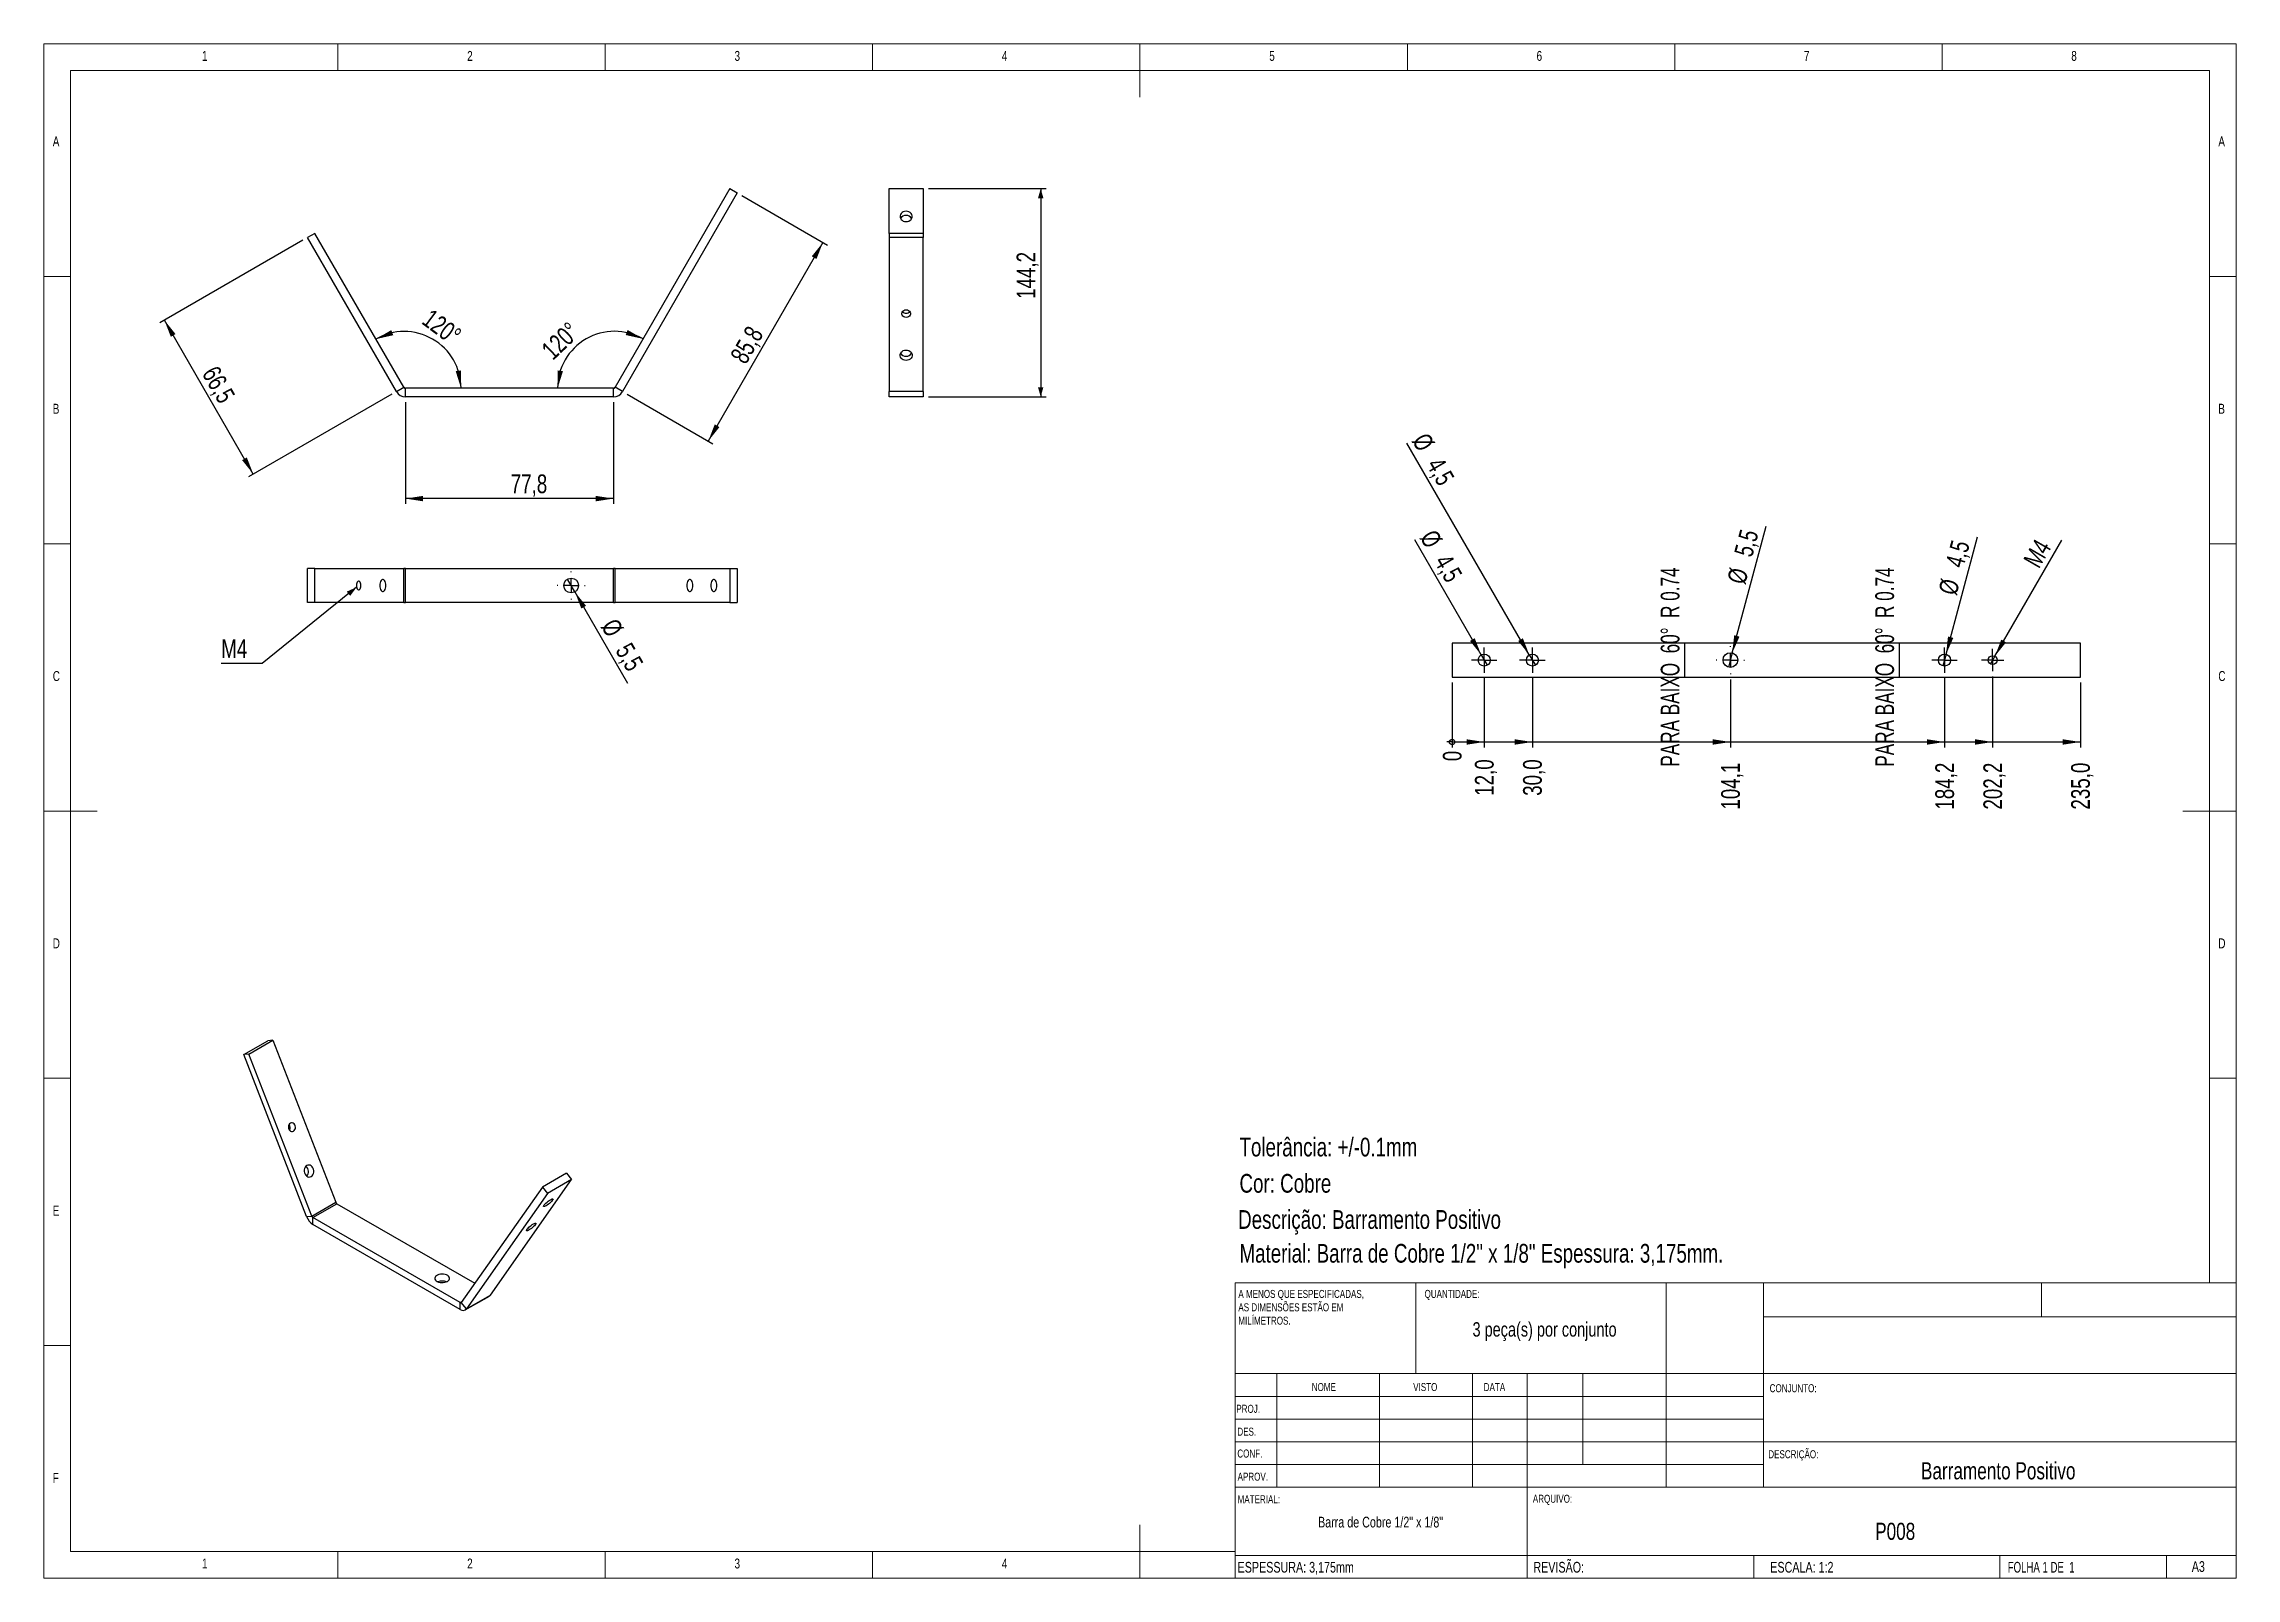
# Model space of a CAD drawing. Header units: millimetres. Extents: x 5 to 415, y 5 to 292.
import ezdxf

# ---------------------------------------------------------------- set-up
doc = ezdxf.new("R2010")
doc.units = ezdxf.units.MM
doc.linetypes.add('CENTERX2', pattern=[20.32, 12.7, -2.54, 2.54, -2.54])
doc.layers.add('CAMADA_1', color=179, linetype='Continuous')
doc.layers.add('FORMAT', color=7, linetype='Continuous')
doc.styles.add('SLDTEXTSTYLE0', font='TXT', dxfattribs={"width": 0.75})
doc.styles.add('SLDTEXTSTYLE1', font='TXT', dxfattribs={"width": 0.673077})
doc.styles.add('SLDTEXTSTYLE2', font='TXT', dxfattribs={"width": 0.684783})
doc.dimstyles.new('SLDDIMSTYLE0', dxfattribs={"dimtxt": 3.5, "dimasz": 3.302, "dimexe": 0, "dimexo": 0.0625, "dimgap": 0.875, "dimtad": 1, "dimdec": 4, "dimlfac": 2, "dimzin": 12, "dimdsep": 46, "dimtxsty": 'SLDTEXTSTYLE0', "dimsah": 1, "dimcen": 0.09, "dimazin": 3, "dimtfac": 1, "dimtofl": 0, "dimtmove": 0, "dimatfit": 3, "dimfxl": 0, "dimfrac": 2, "dimtolj": 1, "dimtzin": 12, "dimarcsym": 0})
doc.dimstyles.new('SLDDIMSTYLE1', dxfattribs={"dimtxt": 3.5, "dimasz": 3.302, "dimexe": 0, "dimexo": 0.0625, "dimgap": 0.875, "dimtad": 1, "dimdec": 1, "dimlfac": 2, "dimrnd": 1e-09, "dimzin": 12, "dimdsep": 46, "dimtxsty": 'SLDTEXTSTYLE0', "dimsah": 1, "dimcen": 0.09, "dimadec": 0, "dimazin": 3, "dimtfac": 1, "dimtdec": 1, "dimtofl": 0, "dimtmove": 0, "dimatfit": 3, "dimfxl": 0, "dimfrac": 2, "dimtolj": 1, "dimtzin": 12, "dimarcsym": 0})
doc.dimstyles.new('SLDDIMSTYLE2', dxfattribs={"dimtxt": 3.5, "dimasz": 3.302, "dimexe": 0, "dimexo": 0.0625, "dimgap": 0.875, "dimtad": 1, "dimdec": 1, "dimlfac": 2, "dimrnd": 1e-09, "dimzin": 12, "dimdsep": 46, "dimtxsty": 'SLDTEXTSTYLE0', "dimblk1": 'NONE', "dimsah": 1, "dimcen": 0, "dimadec": 0, "dimazin": 3, "dimtfac": 1, "dimtdec": 1, "dimtmove": 0, "dimatfit": 3, "dimldrblk": 'NONE', "dimfxl": 0, "dimfrac": 2, "dimtolj": 1, "dimtzin": 12, "dimarcsym": 0})
doc.dimstyles.new('SLDDIMSTYLE3', dxfattribs={"dimtxt": 3.5, "dimasz": 3.302, "dimexe": 0, "dimexo": 0.0625, "dimgap": 0.875, "dimtad": 0, "dimtih": 1, "dimtoh": 1, "dimdec": 1, "dimlfac": 2, "dimrnd": 1e-09, "dimzin": 12, "dimdsep": 46, "dimtxsty": 'SLDTEXTSTYLE0', "dimsah": 1, "dimcen": 0, "dimadec": 0, "dimazin": 3, "dimtfac": 1, "dimtdec": 1, "dimtofl": 0, "dimtmove": 0, "dimatfit": 3, "dimfxl": 0, "dimfrac": 2, "dimtolj": 1, "dimtzin": 12, "dimarcsym": 0})
doc.dimstyles.new('SLDDIMSTYLE4', dxfattribs={"dimtxt": 3.5, "dimasz": 0.338667, "dimexe": 0, "dimexo": 0.0625, "dimgap": 0.875, "dimtad": 0, "dimtih": 1, "dimtoh": 1, "dimdec": 0, "dimlfac": 2, "dimrnd": 1e-09, "dimdsep": 46, "dimtxsty": 'SLDTEXTSTYLE0', "dimblk1": 'ORIGIN', "dimblk2": 'ORIGIN', "dimsah": 1, "dimcen": 0.09, "dimadec": 0, "dimazin": 2, "dimtfac": 1, "dimtdec": 0, "dimtofl": 0, "dimtmove": 0, "dimatfit": 3, "dimldrblk": 'ORIGIN', "dimfxl": 0, "dimfrac": 2, "dimtolj": 1, "dimtzin": 12, "dimarcsym": 0})
doc.dimstyles.new('SLDDIMSTYLE5', dxfattribs={"dimtxt": 3.5, "dimasz": 3.302, "dimexe": 0, "dimexo": 0.0625, "dimgap": 0.875, "dimtad": 0, "dimtih": 1, "dimtoh": 1, "dimdec": 1, "dimlfac": 2, "dimrnd": 1e-09, "dimzin": 12, "dimdsep": 46, "dimtxsty": 'SLDTEXTSTYLE0', "dimsah": 1, "dimcen": 0.09, "dimadec": 0, "dimazin": 3, "dimtfac": 1, "dimtdec": 1, "dimtofl": 0, "dimtmove": 0, "dimatfit": 3, "dimfxl": 0, "dimfrac": 2, "dimtolj": 1, "dimtzin": 12, "dimarcsym": 0})
doc.dimstyles.new('SLDDIMSTYLE6', dxfattribs={"dimtxt": 3.5, "dimasz": 3.302, "dimexe": 0, "dimexo": 0.0625, "dimgap": 0.875, "dimtad": 1, "dimdec": 1, "dimlfac": 2, "dimrnd": 1e-09, "dimzin": 12, "dimdsep": 46, "dimtxsty": 'SLDTEXTSTYLE0', "dimblk1": 'NONE', "dimsah": 1, "dimcen": 0, "dimadec": 0, "dimazin": 3, "dimtfac": 1, "dimtdec": 1, "dimtmove": 0, "dimatfit": 3, "dimldrblk": 'NONE', "dimfxl": 0, "dimfrac": 2, "dimtolj": 1, "dimtzin": 12, "dimarcsym": 0})

# ---------------------------------------------------------------- blocks, each defined once
blk = doc.blocks.new('SW_NOTE_0')
at = {"color": 0, "linetype": 'Continuous', "lineweight": 0, "char_height": 1.5, "attachment_point": 1, "style": 'SLDTEXTSTYLE0'}
for s, insert in [('A MENOS QUE ESPECIFICADAS,', (0, 1.93)), ('AS DIMENSÕES ESTÃO EM', (0, -0.57)), ('MILÍMETROS.', (0, -3.07))]:
    blk.add_mtext(s, dxfattribs=dict(at, insert=insert))
blk = doc.blocks.new('_D')
at = {"layer": 'CAMADA_1'}
blk.add_arc((72.4, 227.57), 10.62, 0, 120, dxfattribs=at)
for points in [[(67.09, 236.77), (70.35, 237.5), (69.98, 238.45)], [(83.02, 227.57), (83.03, 230.91), (82.03, 230.76)]]:
    blk.add_solid(points, dxfattribs=at)
at = {"layer": 'CAMADA_1', "insert": (77.55, 242.6), "char_height": 3.5, "attachment_point": 1, "rotation": 323.4431, "style": 'SLDTEXTSTYLE0'}
blk.add_mtext('120°', dxfattribs=at)
blk = doc.blocks.new('_D_1')
at = {"layer": 'CAMADA_1'}
blk.add_arc((111.74, 227.57), 10.66, 60, 180, dxfattribs=at)
for points in [[(117.07, 236.81), (114.18, 238.48), (113.81, 237.54)], [(101.08, 227.57), (102.08, 230.76), (101.07, 230.91)]]:
    blk.add_solid(points, dxfattribs=at)
at = {"layer": 'CAMADA_1', "insert": (97.77, 235.2), "char_height": 3.5, "attachment_point": 1, "rotation": 43.7632, "style": 'SLDTEXTSTYLE0'}
blk.add_mtext('120°', dxfattribs=at)
blk = doc.blocks.new('_D_2')
at = {"layer": 'CAMADA_1'}
for p, q in [((53.43, 255.26), (26.68, 239.81)), ((44.17, 211.52), (27.54, 240.31)), ((70.06, 226.46), (43.3, 211.02))]:
    blk.add_line(p, q, dxfattribs=at)
for points in [[(27.54, 240.31), (28.75, 237.2), (29.63, 237.71)], [(44.17, 211.52), (42.96, 214.63), (42.08, 214.12)]]:
    blk.add_solid(points, dxfattribs=at)
at = {"layer": 'CAMADA_1', "insert": (37.5, 232.09), "char_height": 3.5, "attachment_point": 1, "rotation": 300, "style": 'SLDTEXTSTYLE0'}
blk.add_mtext('66,5', dxfattribs=at)
blk = doc.blocks.new('_D_3')
at = {"layer": 'CAMADA_1'}
for p, q in [((72.62, 224.99), (72.62, 205.94)), ((111.53, 224.99), (111.53, 205.94)), ((111.53, 206.94), (72.62, 206.94))]:
    blk.add_line(p, q, dxfattribs=at)
for points in [[(72.62, 206.94), (75.92, 206.43), (75.92, 207.44)], [(111.53, 206.94), (108.23, 207.44), (108.23, 206.43)]]:
    blk.add_solid(points, dxfattribs=at)
at = {"layer": 'CAMADA_1', "insert": (92.31, 211.45), "char_height": 3.5, "attachment_point": 1, "style": 'SLDTEXTSTYLE0'}
blk.add_mtext('77,8', dxfattribs=at)
blk = doc.blocks.new('_D_4')
at = {"layer": 'CAMADA_1'}
for p, q in [((135.54, 263.62), (151.58, 254.36)), ((150.71, 254.86), (129.26, 217.7)), ((114.09, 226.46), (130.13, 217.2))]:
    blk.add_line(p, q, dxfattribs=at)
for points in [[(150.71, 254.86), (148.62, 252.26), (149.5, 251.75)], [(129.26, 217.7), (131.35, 220.31), (130.47, 220.82)]]:
    blk.add_solid(points, dxfattribs=at)
at = {"layer": 'CAMADA_1', "insert": (133.23, 233.61), "char_height": 3.5, "attachment_point": 1, "rotation": 60, "style": 'SLDTEXTSTYLE0'}
blk.add_mtext('85,8', dxfattribs=at)
blk = doc.blocks.new('_D_5')
at = {"layer": 'CAMADA_1'}
for p, q in [((170.43, 264.92), (192.43, 264.92)), ((191.43, 264.92), (191.43, 225.99)), ((170.43, 225.99), (192.43, 225.99))]:
    blk.add_line(p, q, dxfattribs=at)
for points in [[(191.43, 264.92), (190.92, 263.13), (191.94, 263.13)], [(191.43, 225.99), (191.94, 227.77), (190.92, 227.77)]]:
    blk.add_solid(points, dxfattribs=at)
at = {"layer": 'CAMADA_1', "insert": (186.92, 244.29), "char_height": 3.5, "attachment_point": 1, "rotation": 90, "style": 'SLDTEXTSTYLE0'}
blk.add_mtext('144,2', dxfattribs=at)
blk = doc.blocks.new('_D_6')
at = {"layer": 'CAMADA_1'}
for q in [(102.93, 191.87), (114.15, 172.43)]:
    blk.add_line((104.31, 189.48), q, dxfattribs=at)
blk.add_solid([(104.31, 189.48), (105.52, 186.37), (106.4, 186.88)], dxfattribs=at)
at = {"layer": 'CAMADA_1', "char_height": 3.5, "attachment_point": 1, "rotation": 300, "style": 'SLDTEXTSTYLE0'}
for s, insert in [('%%c', (112.15, 184.83)), ('5,5', (114.83, 180.29))]:
    blk.add_mtext(s, dxfattribs=dict(at, insert=insert))
blk = doc.blocks.new('_NONE')
blk = doc.blocks.new('_D_7')
at = {"layer": 'CAMADA_1'}
for p, q in [((63.5, 190.37), (45.84, 176.12)), ((45.84, 176.12), (38.17, 176.12))]:
    blk.add_line(p, q, dxfattribs=at)
blk.add_solid([(63.5, 190.37), (61.65, 189.53), (62.29, 188.74)], dxfattribs=at)
at = {"layer": 'CAMADA_1', "insert": (38.17, 180.63), "char_height": 3.5, "attachment_point": 1, "style": 'SLDTEXTSTYLE0'}
blk.add_mtext('M4', dxfattribs=at)
blk = doc.blocks.new('SW_CENTERMARKSYMBOL_0')
at = {"layer": 'CAMADA_1', "color": 0}
for p, q in [((-2.5, 0), (-2.63, 0)), ((0, 0), (-1.25, 0)), ((0, 2.5), (0, 2.63)), ((0, 0), (0, 1.25)), ((0, 0), (0, -1.25)), ((0, 0), (1.25, 0)), ((2.5, 0), (2.63, 0)), ((0, -2.5), (0, -2.63))]:
    blk.add_line(p, q, dxfattribs=at)
blk = doc.blocks.new('_ORIGIN')
at = {"color": 0, "linetype": 'ByBlock', "lineweight": -2}
blk.add_line((0, 0), (-1, 0), dxfattribs=at)
blk.add_circle((0, 0), 0.5, dxfattribs=at)
blk = doc.blocks.new('_D_8')
at = {"layer": 'CAMADA_1'}
blk.add_line((268.38, 172.55), (268.38, 160.39), dxfattribs=at)
at = {"layer": 'CAMADA_1', "xscale": 1.016, "yscale": 1.016}
blk.add_blockref('_ORIGIN', (268.38, 161.41), dxfattribs=at)
at = {"layer": 'CAMADA_1', "insert": (266.64, 157.81), "char_height": 3.5, "attachment_point": 1, "rotation": 90, "style": 'SLDTEXTSTYLE0'}
blk.add_mtext('0', dxfattribs=at)
blk = doc.blocks.new('_D_9')
at = {"layer": 'CAMADA_1'}
for p, q in [((274.38, 173.35), (274.38, 160.39)), ((268.38, 161.41), (274.38, 161.41))]:
    blk.add_line(p, q, dxfattribs=at)
blk.add_solid([(274.38, 161.41), (271.07, 161.92), (271.07, 160.9)], dxfattribs=at)
at = {"layer": 'CAMADA_1', "insert": (272.64, 151.34), "char_height": 3.5, "attachment_point": 1, "rotation": 90, "style": 'SLDTEXTSTYLE0'}
blk.add_mtext('12,0', dxfattribs=at)
blk = doc.blocks.new('_D_10')
at = {"layer": 'CAMADA_1'}
for p, q in [((283.38, 173.35), (283.38, 160.39)), ((274.38, 161.41), (283.38, 161.41))]:
    blk.add_line(p, q, dxfattribs=at)
blk.add_solid([(283.38, 161.41), (280.07, 161.92), (280.07, 160.9)], dxfattribs=at)
at = {"layer": 'CAMADA_1', "insert": (281.64, 151.34), "char_height": 3.5, "attachment_point": 1, "rotation": 90, "style": 'SLDTEXTSTYLE0'}
blk.add_mtext('30,0', dxfattribs=at)
blk = doc.blocks.new('_D_11')
at = {"layer": 'CAMADA_1'}
for p, q in [((320.41, 173.1), (320.41, 160.39)), ((283.38, 161.41), (320.41, 161.41))]:
    blk.add_line(p, q, dxfattribs=at)
blk.add_solid([(320.41, 161.41), (317.11, 161.92), (317.11, 160.9)], dxfattribs=at)
at = {"layer": 'CAMADA_1', "insert": (318.68, 148.76), "char_height": 3.5, "attachment_point": 1, "rotation": 90, "style": 'SLDTEXTSTYLE0'}
blk.add_mtext('104,1', dxfattribs=at)
blk = doc.blocks.new('_D_12')
at = {"layer": 'CAMADA_1'}
for p, q in [((360.46, 173.35), (360.46, 160.39)), ((320.41, 161.41), (360.46, 161.41))]:
    blk.add_line(p, q, dxfattribs=at)
blk.add_solid([(360.46, 161.41), (357.16, 161.92), (357.16, 160.9)], dxfattribs=at)
at = {"layer": 'CAMADA_1', "insert": (358.73, 148.76), "char_height": 3.5, "attachment_point": 1, "rotation": 90, "style": 'SLDTEXTSTYLE0'}
blk.add_mtext('184,2', dxfattribs=at)
blk = doc.blocks.new('_D_13')
at = {"layer": 'CAMADA_1'}
for p, q in [((369.46, 173.65), (369.46, 160.39)), ((360.46, 161.41), (369.46, 161.41))]:
    blk.add_line(p, q, dxfattribs=at)
blk.add_solid([(369.46, 161.41), (366.16, 161.92), (366.16, 160.9)], dxfattribs=at)
at = {"layer": 'CAMADA_1', "insert": (367.73, 148.76), "char_height": 3.5, "attachment_point": 1, "rotation": 90, "style": 'SLDTEXTSTYLE0'}
blk.add_mtext('202,2', dxfattribs=at)
blk = doc.blocks.new('_D_14')
at = {"layer": 'CAMADA_1'}
for p, q in [((385.88, 172.55), (385.88, 160.39)), ((369.46, 161.41), (385.88, 161.41))]:
    blk.add_line(p, q, dxfattribs=at)
blk.add_solid([(385.88, 161.41), (382.57, 161.92), (382.57, 160.9)], dxfattribs=at)
at = {"layer": 'CAMADA_1', "insert": (384.14, 148.76), "char_height": 3.5, "attachment_point": 1, "rotation": 90, "style": 'SLDTEXTSTYLE0'}
blk.add_mtext('235,0', dxfattribs=at)
blk = doc.blocks.new('_D_15')
at = {"layer": 'CAMADA_1'}
for q in [(261.4, 199.21), (274.94, 175.75)]:
    blk.add_line((273.81, 177.7), q, dxfattribs=at)
blk.add_solid([(273.81, 177.7), (272.6, 180.82), (271.72, 180.31)], dxfattribs=at)
at = {"layer": 'CAMADA_1', "char_height": 3.5, "attachment_point": 1, "rotation": 300, "style": 'SLDTEXTSTYLE0'}
for s, insert in [('%%c', (265.28, 201.45)), ('4,5', (267.97, 196.91))]:
    blk.add_mtext(s, dxfattribs=dict(at, insert=insert))
blk = doc.blocks.new('_D_16')
at = {"layer": 'CAMADA_1'}
for q in [(259.92, 217.29), (283.94, 175.75)]:
    blk.add_line((282.81, 177.7), q, dxfattribs=at)
blk.add_solid([(282.81, 177.7), (281.6, 180.81), (280.72, 180.31)], dxfattribs=at)
at = {"layer": 'CAMADA_1', "char_height": 3.5, "attachment_point": 1, "rotation": 300.0393, "style": 'SLDTEXTSTYLE0'}
for s, insert in [('%%c', (263.82, 219.55)), ('4,5', (266.51, 215))]:
    blk.add_mtext(s, dxfattribs=dict(at, insert=insert))
blk = doc.blocks.new('_D_17')
at = {"layer": 'CAMADA_1'}
for q in [(327.13, 201.79), (320.05, 175.4)]:
    blk.add_line((320.76, 178.06), q, dxfattribs=at)
blk.add_solid([(320.76, 178.06), (322.11, 181.11), (321.13, 181.38)], dxfattribs=at)
at = {"layer": 'CAMADA_1', "char_height": 3.5, "attachment_point": 1, "rotation": 75, "style": 'SLDTEXTSTYLE0'}
for s, insert in [('5,5', (321.07, 196.72)), ('%%c', (319.75, 191.61))]:
    blk.add_mtext(s, dxfattribs=dict(at, insert=insert))
blk = doc.blocks.new('_D_18')
at = {"layer": 'CAMADA_1'}
for q in [(366.63, 199.76), (360.17, 175.64)]:
    blk.add_line((360.75, 177.81), q, dxfattribs=at)
blk.add_solid([(360.75, 177.81), (362.1, 180.87), (361.11, 181.14)], dxfattribs=at)
at = {"layer": 'CAMADA_1', "char_height": 3.5, "attachment_point": 1, "rotation": 75, "style": 'SLDTEXTSTYLE0'}
for s, insert in [('4,5', (360.58, 194.69)), ('%%c', (359.26, 189.57))]:
    blk.add_mtext(s, dxfattribs=dict(at, insert=insert))
blk = doc.blocks.new('_D_19')
at = {"layer": 'CAMADA_1'}
for q in [(382.4, 199.14), (369.05, 176.01)]:
    blk.add_line((369.87, 177.44), q, dxfattribs=at)
blk.add_solid([(369.87, 177.44), (371.96, 180.05), (371.08, 180.56)], dxfattribs=at)
at = {"layer": 'CAMADA_1', "insert": (375.07, 195.43), "char_height": 3.5, "attachment_point": 1, "rotation": 60, "style": 'SLDTEXTSTYLE0'}
blk.add_mtext('M4', dxfattribs=at)
blk = doc.blocks.new('SW_CENTERMARKSYMBOL_1')
at = {"layer": 'CAMADA_1', "color": 0}
for p, q in [((-2.5, 0), (-2.63, 0)), ((0, 0), (-1.25, 0)), ((0, 2.5), (0, 2.63)), ((0, 0), (0, 1.25)), ((0, 0), (0, -1.25)), ((0, 0), (1.25, 0)), ((2.5, 0), (2.63, 0)), ((0, -2.5), (0, -2.63))]:
    blk.add_line(p, q, dxfattribs=at)
blk = doc.blocks.new('SW_CENTERMARKSYMBOL_2')
at = {"layer": 'CAMADA_1', "color": 0}
for p, q in [((-1.25, 0), (-2.075, 0)), ((0, 0), (-1.25, 0)), ((0, 1.25), (0, 2.075)), ((0, 0), (0, 1.25)), ((0, 0), (0, -1.25)), ((0, 0), (1.25, 0)), ((1.25, 0), (2.075, 0)), ((0, -1.25), (0, -2.075))]:
    blk.add_line(p, q, dxfattribs=at)
blk = doc.blocks.new('SW_CENTERMARKSYMBOL_3')
at = {"layer": 'CAMADA_1', "color": 0}
for p, q in [((-1.25, 0), (-2.375, 0)), ((0, 0), (-1.25, 0)), ((0, 1.25), (0, 2.375)), ((0, 0), (0, 1.25)), ((0, 0), (0, -1.25)), ((0, 0), (1.25, 0)), ((1.25, 0), (2.375, 0)), ((0, -1.25), (0, -2.375))]:
    blk.add_line(p, q, dxfattribs=at)
blk = doc.blocks.new('SW_CENTERMARKSYMBOL_4')
at = {"layer": 'CAMADA_1', "color": 0}
for p, q in [((-1.25, 0), (-2.375, 0)), ((0, 0), (-1.25, 0)), ((0, 1.25), (0, 2.375)), ((0, 0), (0, 1.25)), ((0, 0), (0, -1.25)), ((0, 0), (1.25, 0)), ((1.25, 0), (2.375, 0)), ((0, -1.25), (0, -2.375))]:
    blk.add_line(p, q, dxfattribs=at)
blk = doc.blocks.new('SW_CENTERMARKSYMBOL_5')
at = {"layer": 'CAMADA_1', "color": 0}
for p, q in [((-1.25, 0), (-2.375, 0)), ((0, 0), (-1.25, 0)), ((0, 1.25), (0, 2.375)), ((0, 0), (0, 1.25)), ((0, 0), (0, -1.25)), ((0, 0), (1.25, 0)), ((1.25, 0), (2.375, 0)), ((0, -1.25), (0, -2.375))]:
    blk.add_line(p, q, dxfattribs=at)

msp = doc.modelspace()

# ---------------------------------------------------------------- linework, layer by layer
at = {"color": 7, "linetype": 'Continuous', "lineweight": 18}
for p, q in [((415, 292), (5, 292)), ((5, 292), (5, 5)), ((60, 287), (60, 292)), ((110, 292), (110, 287)), ((160, 287), (160, 292)), ((210, 292), (210, 282)), ((260, 287), (260, 292)), ((310, 292), (310, 287)), ((360, 287), (360, 292)), ((415, 5), (415, 292)), ((410, 287), (10, 287)), ((10, 287), (10, 10)), ((410, 287), (410, 60.25)), ((10, 248.5), (5, 248.5)), ((415, 248.5), (410, 248.5)), ((5, 198.5), (10, 198.5)), ((410, 198.5), (415, 198.5)), ((5, 148.5), (15, 148.5)), ((415, 148.5), (405, 148.5)), ((5, 98.5), (10, 98.5)), ((410, 98.5), (415, 98.5)), ((227.8, 60.25), (415, 60.25)), ((227.8, 60.25), (227.8, 5)), ((261.596668, 43.254233), (261.594003, 60.25)), ((308.4, 60.25), (308.4, 22)), ((326.6, 60.25), (326.6, 22.015495)), ((378.6, 53.875), (378.6, 60.25)), ((415, 53.875), (326.6, 53.875)), ((10, 48.5), (5, 48.5)), ((415, 43.254233), (227.8, 43.254233)), ((235.6, 43.251223), (235.6, 22.008563)), ((254.790953, 43.254233), (254.790953, 22.008563)), ((272.198927, 43.256963), (272.198927, 22.008563)), ((282.4, 5.004233), (282.4, 43.254233)), ((292.8, 26.25), (292.8, 43.25)), ((326.6, 39), (227.8, 39)), ((326.6, 34.75), (227.8, 34.75)), ((326.6, 30.5), (227.8, 30.5)), ((326.6, 30.5), (415, 30.5)), ((326.6, 26.25), (227.8, 26.25)), ((282.400001, 22.008563), (227.8, 22.008563)), ((282.400001, 22.008563), (414.999999, 22.029359)), ((210, 5), (210, 15)), ((10, 10), (227.8, 10)), ((60, 5), (60, 10)), ((110, 10), (110, 5)), ((160, 5), (160, 10)), ((227.8, 9.25), (415, 9.25)), ((324.776884, 9.25), (324.776884, 5)), ((370.8, 5), (370.8, 9.25)), ((402, 5), (402, 9.25)), ((5, 5), (415, 5))]:
    msp.add_line(p, q, dxfattribs=at)
at = {"color": 7, "linetype": 'Continuous', "lineweight": 25}
for p, q in [((133.299861, 264.915934), (111.846585, 227.75777)), ((134.674676, 264.122184), (113.2214, 226.96402)), ((133.299861, 264.915934), (134.674676, 264.122184)), ((163.081706, 256.551472), (163.081706, 264.915934)), ((163.081706, 264.915934), (169.431706, 264.915934)), ((169.431706, 264.915934), (169.431706, 256.551472)), ((55.673066, 256.551472), (54.298251, 255.757722)), ((70.922303, 226.96402), (54.298251, 255.757722)), ((72.297118, 227.75777), (55.673066, 256.551472)), ((169.431706, 256.551472), (163.081706, 256.551472)), ((163.081706, 256.551472), (163.081706, 255.757722)), ((169.431706, 255.757722), (163.081706, 255.757722)), ((163.081706, 255.757722), (163.081706, 226.96402)), ((169.431706, 256.551472), (169.431706, 255.757722)), ((169.431706, 226.96402), (169.431706, 255.757722)), ((70.922303, 226.96402), (72.297118, 227.75777)), ((111.527627, 227.57362), (72.616075, 227.57362)), ((72.616075, 225.98612), (72.616075, 227.57362)), ((111.527627, 225.98612), (72.616075, 225.98612)), ((111.527627, 225.98612), (111.527627, 227.57362)), ((113.2214, 226.96402), (111.846585, 227.75777)), ((169.431706, 226.96402), (163.081706, 226.96402)), ((163.081706, 225.98612), (163.081706, 226.96402)), ((169.431706, 225.98612), (163.081706, 225.98612)), ((169.431706, 226.96402), (169.431706, 225.98612)), ((54.298251, 187.50042), (54.298251, 193.85042)), ((55.673066, 193.85042), (54.298251, 193.85042)), ((55.673066, 187.50042), (55.673066, 193.85042)), ((55.673066, 193.85042), (72.297118, 193.85042)), ((72.297118, 187.50042), (72.297118, 193.85042)), ((72.616075, 193.85042), (72.297118, 193.85042)), ((72.616075, 193.85042), (111.527627, 193.85042)), ((72.616075, 187.50042), (72.616075, 193.85042)), ((111.527627, 187.50042), (111.527627, 193.85042)), ((111.846585, 193.85042), (111.527627, 193.85042)), ((111.846585, 187.50042), (111.846585, 193.85042)), ((111.846585, 193.85042), (133.299861, 193.85042)), ((133.299861, 193.85042), (133.299861, 187.50042)), ((133.299861, 193.85042), (134.674676, 193.85042)), ((134.674676, 193.85042), (134.674676, 187.50042)), ((55.673066, 187.50042), (54.298251, 187.50042)), ((72.297118, 187.50042), (55.673066, 187.50042)), ((72.297118, 187.50042), (72.616075, 187.50042)), ((111.527627, 187.50042), (72.616075, 187.50042)), ((111.527627, 187.50042), (111.846585, 187.50042)), ((133.299861, 187.50042), (111.846585, 187.50042)), ((133.299861, 187.50042), (134.674676, 187.50042)), ((268.376589, 179.902694), (268.376589, 173.552694)), ((385.876589, 179.902694), (268.376589, 179.902694)), ((385.876589, 173.552694), (385.876589, 179.902694)), ((268.376589, 173.552694), (385.876589, 173.552694)), ((42.379529, 102.933039), (46.869657, 105.525135)), ((43.35167, 103.019963), (42.379529, 102.933039)), ((54.134509, 72.6358), (42.379529, 102.933039)), ((43.35167, 103.019963), (47.841798, 105.612059)), ((55.10665, 72.722724), (43.35167, 103.019963)), ((47.841798, 105.612059), (46.869657, 105.525135)), ((47.841798, 105.612059), (59.596778, 75.31482)), ((98.242103, 78.162315), (83.072346, 56.578472)), ((88.534615, 57.961233), (103.704372, 79.545076)), ((102.732231, 80.754411), (98.242103, 78.162315)), ((98.242103, 78.162315), (99.214244, 76.95298)), ((103.704372, 79.545076), (99.214244, 76.95298)), ((102.732231, 80.754411), (103.704372, 79.545076)), ((55.10665, 72.722724), (59.596778, 75.31482)), ((55.332187, 72.442159), (59.822315, 75.034255)), ((59.822315, 75.034255), (85.589122, 60.159393)), ((99.214244, 76.95298), (84.044487, 55.369137)), ((54.134509, 72.6358), (55.10665, 72.722724)), ((82.846809, 56.558305), (55.332187, 72.442159)), ((55.332187, 71.1459), (55.332187, 72.442159)), ((82.846809, 55.262047), (55.332187, 71.1459)), ((83.82463, 55.165219), (88.314758, 57.757315)), ((84.044487, 55.369137), (88.534615, 57.961233)), ((82.846809, 56.558305), (83.202481, 56.76363)), ((82.846809, 55.262047), (82.846809, 56.558305)), ((84.044487, 55.369137), (83.072346, 56.578472))]:
    msp.add_line(p, q, dxfattribs=at)
at = {"color": 7, "linetype": 'CENTERX2'}
for p, q in [((311.891589, 173.552694), (311.891589, 179.902694)), ((352.020037, 173.552694), (352.020037, 179.902694))]:
    msp.add_line(p, q, dxfattribs=at)
at = {"color": 7, "linetype": 'Continuous', "lineweight": 25, "flags": 128}
for points in [[(166.256706, 260.69406), (165.987476, 260.665749), (165.733893, 260.582462), (165.510693, 260.449039), (165.33085, 260.273235), (165.204813, 260.065265), (165.139909, 259.837218), (165.139909, 259.602345), (165.204813, 259.374297), (165.33085, 259.166328), (165.510693, 258.990523), (165.733893, 258.8571), (165.987476, 258.773813), (166.256706, 258.745503), (166.525937, 258.773813), (166.77952, 258.8571), (167.002719, 258.990523), (167.182563, 259.166328), (167.3086, 259.374297), (167.373504, 259.602345), (167.373504, 259.837218), (167.3086, 260.065265), (167.182563, 260.273235), (167.002719, 260.449039), (166.77952, 260.582462), (166.525937, 260.665749), (166.256706, 260.69406)], [(166.256706, 240.825284), (166.024277, 240.854225), (165.810678, 240.938704), (165.633213, 241.071876), (165.50626, 241.242953), (165.440104, 241.438075), (165.440104, 241.641435), (165.50626, 241.836557), (165.633213, 242.007634), (165.810678, 242.140806), (166.024277, 242.225285), (166.256706, 242.254226), (166.489136, 242.225285), (166.702735, 242.140806), (166.8802, 242.007634), (167.007153, 241.836557), (167.073309, 241.641435), (167.073309, 241.438075), (167.007153, 241.242953), (166.8802, 241.071876), (166.702735, 240.938704), (166.489136, 240.854225), (166.256706, 240.825284)], [(166.256706, 232.771248), (165.987476, 232.799558), (165.733893, 232.882845), (165.510693, 233.016268), (165.33085, 233.192073), (165.204813, 233.400042), (165.139909, 233.62809), (165.139909, 233.862962), (165.204813, 234.09101), (165.33085, 234.298979), (165.510693, 234.474784), (165.733893, 234.608207), (165.987476, 234.691494), (166.256706, 234.719805), (166.525937, 234.691494), (166.77952, 234.608207), (167.002719, 234.474784), (167.182563, 234.298979), (167.3086, 234.09101), (167.373504, 233.862962), (167.373504, 233.62809), (167.3086, 233.400042), (167.182563, 233.192073), (167.002719, 233.016268), (166.77952, 232.882845), (166.525937, 232.799558), (166.256706, 232.771248)], [(64.294314, 190.67542), (64.277605, 190.907849), (64.228831, 191.121448), (64.151944, 191.298913), (64.053172, 191.425866), (63.940519, 191.492022), (63.823109, 191.492022), (63.710455, 191.425866), (63.611684, 191.298913), (63.534797, 191.121448), (63.486023, 190.907849), (63.469314, 190.67542), (63.486023, 190.44299), (63.534797, 190.229391), (63.611684, 190.051926), (63.710455, 189.924973), (63.823109, 189.858817), (63.940519, 189.858817), (64.053172, 189.924973), (64.151944, 190.051926), (64.228831, 190.229391), (64.277605, 190.44299), (64.294314, 190.67542)], [(68.944314, 190.67542), (68.927968, 190.94465), (68.879883, 191.198233), (68.802851, 191.421433), (68.70135, 191.601276), (68.581279, 191.727313), (68.449616, 191.792217), (68.314012, 191.792217), (68.182348, 191.727313), (68.062277, 191.601276), (67.960776, 191.421433), (67.883745, 191.198233), (67.835659, 190.94465), (67.819314, 190.67542), (67.835659, 190.40619), (67.883745, 190.152606), (67.960776, 189.929407), (68.062277, 189.749563), (68.182348, 189.623526), (68.314012, 189.558622), (68.449616, 189.558622), (68.581279, 189.623526), (68.70135, 189.749563), (68.802851, 189.929407), (68.879883, 190.152606), (68.927968, 190.40619), (68.944314, 190.67542)], [(126.362361, 190.67542), (126.346015, 190.94465), (126.29793, 191.198233), (126.220898, 191.421433), (126.119397, 191.601276), (125.999326, 191.727313), (125.867662, 191.792217), (125.732059, 191.792217), (125.600395, 191.727313), (125.480324, 191.601276), (125.378823, 191.421433), (125.301792, 191.198233), (125.253706, 190.94465), (125.237361, 190.67542), (125.253706, 190.40619), (125.301792, 190.152606), (125.378823, 189.929407), (125.480324, 189.749563), (125.600395, 189.623526), (125.732059, 189.558622), (125.867662, 189.558622), (125.999326, 189.623526), (126.119397, 189.749563), (126.220898, 189.929407), (126.29793, 190.152606), (126.346015, 190.40619), (126.362361, 190.67542)], [(130.862361, 190.67542), (130.846015, 190.94465), (130.79793, 191.198233), (130.720898, 191.421433), (130.619397, 191.601276), (130.499326, 191.727313), (130.367662, 191.792217), (130.232059, 191.792217), (130.100395, 191.727313), (129.980324, 191.601276), (129.878823, 191.421433), (129.801792, 191.198233), (129.753706, 190.94465), (129.737361, 190.67542), (129.753706, 190.40619), (129.801792, 190.152606), (129.878823, 189.929407), (129.980324, 189.749563), (130.100395, 189.623526), (130.232059, 189.558622), (130.367662, 189.558622), (130.499326, 189.623526), (130.619397, 189.749563), (130.720898, 189.929407), (130.79793, 190.152606), (130.846015, 190.40619), (130.862361, 190.67542)], [(51.692877, 88.603837), (51.845414, 88.729168), (51.961963, 88.90525), (52.033082, 89.117818), (52.05301, 89.349651), (52.020131, 89.581967), (51.93711, 89.795946), (51.810672, 89.974252), (51.651061, 90.102439), (51.471207, 90.170124), (51.285681, 90.171821), (51.109514, 90.107395), (50.956976, 89.982064), (50.840427, 89.805982), (50.769308, 89.593414), (50.74938, 89.361581), (50.782259, 89.129265), (50.86528, 88.915286), (50.991718, 88.736981), (51.151329, 88.608793), (51.331183, 88.541109), (51.516709, 88.539411), (51.692877, 88.603837)], [(54.980923, 80.129239), (55.15974, 80.268929), (55.305049, 80.460079), (55.408405, 80.69158), (55.463802, 80.949977), (55.46802, 81.220255), (55.420814, 81.486705), (55.324927, 81.733842), (55.185933, 81.947304), (55.011909, 82.114684), (54.812968, 82.226256), (54.600673, 82.275535), (54.38736, 82.259657), (54.185428, 82.179545), (54.006611, 82.039855), (53.861303, 81.848706), (53.757946, 81.617205), (53.70255, 81.358807), (53.698331, 81.088529), (53.745537, 80.82208), (53.841424, 80.574942), (53.980418, 80.361481), (54.154442, 80.1941), (54.353383, 80.082529), (54.565679, 80.03325), (54.778991, 80.049127), (54.980923, 80.129239)], [(99.735735, 75.796693), (99.914552, 75.89015), (100.059861, 75.945285), (100.163217, 75.958895), (100.218614, 75.93019), (100.222832, 75.860836), (100.175626, 75.754866), (100.07974, 75.618437), (99.940745, 75.459478), (99.766721, 75.287227), (99.56778, 75.111696), (99.355485, 74.943084), (99.142172, 74.791192), (98.94024, 74.664847), (98.761424, 74.57139), (98.616115, 74.516255), (98.512759, 74.502645), (98.457362, 74.53135), (98.453144, 74.600704), (98.500349, 74.706674), (98.596236, 74.843103), (98.73523, 75.002062), (98.909254, 75.174313), (99.108195, 75.349844), (99.320491, 75.518456), (99.533803, 75.670348), (99.735735, 75.796693)], [(96.553755, 71.269306), (96.732571, 71.362762), (96.87788, 71.417897), (96.981236, 71.431508), (97.036633, 71.402802), (97.040851, 71.333449), (96.993645, 71.227478), (96.897759, 71.091049), (96.758765, 70.93209), (96.58474, 70.75984), (96.3858, 70.584308), (96.173504, 70.415697), (95.960192, 70.263805), (95.75826, 70.137459), (95.579443, 70.044003), (95.434134, 69.988868), (95.330778, 69.975257), (95.275381, 70.003963), (95.271163, 70.073316), (95.318369, 70.179287), (95.414255, 70.315716), (95.55325, 70.474675), (95.727274, 70.646925), (95.926215, 70.822457), (96.13851, 70.991068), (96.351822, 71.14296), (96.553755, 71.269306)], [(80.471797, 60.521466), (80.658076, 60.655248), (80.790182, 60.809018), (80.861938, 60.975588), (80.869989, 61.147168), (80.813959, 61.315737), (80.696468, 61.47341), (80.523009, 61.612817), (80.301693, 61.727439), (80.042868, 61.811915), (79.758638, 61.862296), (79.462291, 61.876226), (79.167686, 61.853055), (78.888597, 61.793864), (78.638074, 61.701422), (78.427832, 61.580052), (78.267701, 61.435428), (78.165169, 61.274314), (78.12503, 61.104242), (78.14916, 60.933165), (78.236432, 60.769082), (78.382766, 60.619665), (78.581317, 60.491902), (78.822803, 60.391767), (79.095932, 60.32394), (79.387932, 60.291595), (79.68515, 60.296243), (79.973689, 60.337667), (80.240056, 60.41393), (80.471797, 60.521466)], [(88.534615, 57.961233), (88.434113, 57.845561), (88.314837, 57.757361), (88.314758, 57.757315)]]:
    msp.add_lwpolyline(points, dxfattribs=at)
at = {"color": 7, "linetype": 'Continuous', "lineweight": 25}
for centre, radius in [((103.618853, 190.67542), 1.375), ((274.376589, 176.727694), 1.125), ((283.376589, 176.727694), 1.125), ((320.408811, 176.727694), 1.375), ((360.459094, 176.727694), 1.125), ((369.459094, 176.727694), 0.825)]:
    msp.add_circle(centre, radius, dxfattribs=at)
for centre, radius, start, end in [((166.217489, 258.767288), 1.1337, 88.01762923, 150.65333006), ((166.290236, 258.757169), 1.143633, 29.64896053, 91.68008018), ((166.236869, 242.47588), 0.857076, 218.98923595, 271.32626459), ((166.276544, 242.47588), 0.857076, 268.67373541, 321.01076405), ((166.217489, 234.698019), 1.1337, 209.34666994, 271.98237077), ((166.290236, 234.708139), 1.143633, 268.31991982, 330.35103947), ((72.616075, 227.94192), 1.9558, 210, 270), ((72.616075, 227.94192), 0.3683, 210, 270), ((111.527627, 227.94192), 0.3683, 270, 330), ((111.527627, 227.94192), 1.9558, 270, 330), ((50.10581, 89.239789), 0.978759, 331.22646747, 38.99256859), ((53.239849, 81.034279), 1.274169, 317.60099961, 52.61803645), ((60.127173, 75.510252), 0.565254, 200.22711379, 237.36202941), ((56.951088, 73.673613), 3.001695, 200.22711379, 237.36202941), ((55.637045, 72.918157), 0.565254, 200.22711379, 237.36202941), ((79.499525, 58.395503), 2.188179, 68.72941646, 111.27058354), ((82.949266, 56.683714), 0.16194, 230.75183192, 319.46720414), ((83.390889, 55.92801), 0.859959, 230.75183192, 319.46720414)]:
    msp.add_arc(centre, radius, start, end, dxfattribs=at)

# ---------------------------------------------------------------- block references
at = {"color": 7, "linetype": 'Continuous', "lineweight": 0}
msp.add_blockref('SW_NOTE_0', (228.393669, 56.98737), dxfattribs=at)
at = {"layer": 'CAMADA_1'}
for name, p in [('SW_CENTERMARKSYMBOL_0', (103.618853, 190.67542)), ('SW_CENTERMARKSYMBOL_5', (274.376589, 176.727694)), ('SW_CENTERMARKSYMBOL_4', (283.376589, 176.727694)), ('SW_CENTERMARKSYMBOL_1', (320.408811, 176.727694)), ('SW_CENTERMARKSYMBOL_3', (360.459094, 176.727694)), ('SW_CENTERMARKSYMBOL_2', (369.459094, 176.727694))]:
    msp.add_blockref(name, p, dxfattribs=at)

# ---------------------------------------------------------------- texts
at = {"color": 7, "linetype": 'Continuous', "lineweight": 0}
for s, insert, char_height, attachment_point, style in [('1', (34.583333, 290.668024), 1.852083, 1, 'SLDTEXTSTYLE0'), ('2', (84.166667, 290.668024), 1.852083, 1, 'SLDTEXTSTYLE0'), ('3', (134.166667, 290.668024), 1.852083, 1, 'SLDTEXTSTYLE0'), ('4', (184.166667, 290.668024), 1.852083, 1, 'SLDTEXTSTYLE0'), ('5', (234.166667, 290.668024), 1.852083, 1, 'SLDTEXTSTYLE0'), ('6', (284.166667, 290.668024), 1.852083, 1, 'SLDTEXTSTYLE0'), ('7', (334.166667, 290.668024), 1.852083, 1, 'SLDTEXTSTYLE0'), ('8', (384.166667, 290.668024), 1.852083, 1, 'SLDTEXTSTYLE0'), ('A', (6.666667, 274.66802), 1.852083, 1, 'SLDTEXTSTYLE0'), ('A', (411.666667, 274.66802), 1.852083, 1, 'SLDTEXTSTYLE0'), ('B', (6.666667, 224.66802), 1.852083, 1, 'SLDTEXTSTYLE0'), ('B', (411.666667, 224.66802), 1.852083, 1, 'SLDTEXTSTYLE0'), ('C', (6.666667, 174.66802), 1.852083, 1, 'SLDTEXTSTYLE0'), ('C', (411.666667, 174.66802), 1.852083, 1, 'SLDTEXTSTYLE0'), ('D', (6.666667, 124.66802), 1.852083, 1, 'SLDTEXTSTYLE0'), ('D', (411.666667, 124.66802), 1.852083, 1, 'SLDTEXTSTYLE0'), ('E', (6.666667, 74.66802), 1.852083, 1, 'SLDTEXTSTYLE0'), ('QUANTIDADE:', (263.216998, 58.920971), 1.5, 1, 'SLDTEXTSTYLE0'), ('3 peça(s) por conjunto', (285.659223, 52.881599), 2.7, 2, 'SLDTEXTSTYLE0'), ('NOME', (242.122239, 41.501483), 1.5, 1, 'SLDTEXTSTYLE0'), ('VISTO', (261.092729, 41.501483), 1.5, 1, 'SLDTEXTSTYLE0'), ('DATA', (274.287818, 41.501483), 1.5, 1, 'SLDTEXTSTYLE0'), ('CONJUNTO:', (327.756187, 41.278334), 1.5, 1, 'SLDTEXTSTYLE0'), ('PROJ.', (228.012149, 37.429715), 1.5, 1, 'SLDTEXTSTYLE0'), ('DES.', (228.210469, 33.154407), 1.5, 1, 'SLDTEXTSTYLE0'), ('CONF.', (228.201722, 29.064296), 1.5, 1, 'SLDTEXTSTYLE0'), ('DESCRIÇÃO:', (327.503843, 28.930002), 1.5, 1, 'SLDTEXTSTYLE0'), ('F', (6.666667, 24.66802), 1.852083, 1, 'SLDTEXTSTYLE0'), ('APROV.', (228.255186, 24.733705), 1.5, 1, 'SLDTEXTSTYLE0'), ('Barramento Positivo', (370.50516, 26.683718), 3.2, 2, 'SLDTEXTSTYLE0'), ('MATERIAL:', (228.255186, 20.504662), 1.5, 1, 'SLDTEXTSTYLE0'), ('ARQUIVO:', (283.468251, 20.604182), 1.5, 1, 'SLDTEXTSTYLE0'), ('Barra de Cobre 1/2" x 1/8"', (254.995122, 16.48457), 2, 2, 'SLDTEXTSTYLE0'), ('P008', (351.236448, 15.362814), 3.2, 2, 'SLDTEXTSTYLE0'), ('1', (34.583333, 8.668024), 1.852083, 1, 'SLDTEXTSTYLE0'), ('2', (84.166667, 8.668024), 1.852083, 1, 'SLDTEXTSTYLE0'), ('3', (134.166667, 8.668024), 1.852083, 1, 'SLDTEXTSTYLE0'), ('4', (184.166667, 8.668024), 1.852083, 1, 'SLDTEXTSTYLE0'), ('REVISÃO:', (283.570885, 8.044621), 2, 1, 'SLDTEXTSTYLE0'), ('A3', (406.700732, 8.177589), 2, 1, 'SLDTEXTSTYLE0'), ('ESPESSURA: 3,175mm', (228.255186, 8.04361), 2, 1, 'SLDTEXTSTYLE0'), ('ESCALA: 1:2', (327.873966, 8.044621), 2, 1, 'SLDTEXTSTYLE0'), ('FOLHA 1 DE  1', (372.278294, 8.044621), 2, 1, 'SLDTEXTSTYLE1')]:
    msp.add_mtext(s, dxfattribs=dict(at, insert=insert, char_height=char_height, attachment_point=attachment_point, style=style))
at = {"color": 7, "linetype": 'Continuous', "lineweight": 0, "char_height": 3.5, "attachment_point": 2, "rotation": 90, "style": 'SLDTEXTSTYLE2'}
for insert in [(307.385772, 175.42613), (347.51422, 175.42613)]:
    msp.add_mtext('PARA BAIXO  60°  R 0.74', dxfattribs=dict(at, insert=insert))
at = {"layer": 'CAMADA_1', "insert": (228.603718, 87.388202), "char_height": 3.5, "attachment_point": 1, "style": 'SLDTEXTSTYLE0'}
msp.add_mtext('Tolerância: +/-0.1mm', dxfattribs=at)
at = {"layer": 'FORMAT', "char_height": 3.5, "attachment_point": 1, "style": 'SLDTEXTSTYLE0'}
for s, insert in [('Cor: Cobre', (228.603718, 80.605134)), ('Descrição: Barramento Positivo', (228.351206, 73.838889)), ('Material: Barra de Cobre 1/2" x 1/8" Espessura: 3,175mm.', (228.603718, 67.517672))]:
    msp.add_mtext(s, dxfattribs=dict(at, insert=insert))

# ---------------------------------------------------------------- dimensions: what is measured, and where the dimension line sits
at = {"layer": 'CAMADA_1'}
for base, line2, picture, middle in [((106.410052, 236.80582), ((111.846585, 227.75777), (133.299861, 264.915934)), '_D_1', (104.366666, 235.272628)), ((77.713877, 236.771571), ((55.673066, 256.551472), (72.297118, 227.75777)), '_D', (78.729458, 236.105005))]:
    dim = msp.add_angular_dim_2l(base=base, line1=((72.616075, 227.57362), (111.527627, 227.57362)), line2=line2, dimstyle='SLDDIMSTYLE0', dxfattribs=at)
    dim.commit()
    dim.dimension.update_dxf_attribs({"geometry": picture, "text_midpoint": middle, "dimtype": 162})
for base, p1, p2, angle, picture, middle in [((129.259374, 217.704491), (134.674676, 264.122184), (113.2214, 226.96402), 60, '_D_4', (139.402342, 235.272628)), ((191.431706, 225.98612), (169.431706, 264.915934), (169.431706, 225.98612), 90, '_D_5', (191.431706, 250.11195)), ((27.543185, 240.310678), (70.922303, 226.96402), (54.298251, 255.757722), 300, '_D_2', (35.855211, 225.913827))]:
    dim = msp.add_linear_dim(base=base, p1=p1, p2=p2, angle=angle, dimstyle='SLDDIMSTYLE1', dxfattribs=at)
    dim.commit()
    dim.dimension.update_dxf_attribs({"geometry": picture, "text_midpoint": middle, "dimtype": 160})
dim = msp.add_linear_dim(base=(72.616075, 206.935059), p1=(111.527627, 225.98612), p2=(72.616075, 225.98612), dimstyle='SLDDIMSTYLE1', dxfattribs=at)
dim.commit()
dim.dimension.update_dxf_attribs({"geometry": '_D_3', "text_midpoint": (96.837156, 206.935059), "dimtype": 160})
for p1, p2, picture, middle in [((283.939756, 175.753801), (282.813421, 177.701587), '_D_16', (262.8112, 212.291723)), ((274.939089, 175.753416), (273.814089, 177.701973), '_D_15', (264.236008, 194.291723)), ((320.052935, 175.399546), (320.764687, 178.055842), '_D_17', (325.65497, 196.306599)), ((360.167922, 175.641028), (360.750265, 177.814361), '_D_18', (365.165369, 194.291723)), ((102.931353, 191.866205), (104.306353, 189.484635), '_D_6', (111.340773, 177.30069))]:
    dim = msp.add_diameter_dim_2p(p1=p1, p2=p2, dimstyle='SLDDIMSTYLE2', dxfattribs=at)
    dim.commit()
    dim.dimension.update_dxf_attribs({"geometry": picture, "text_midpoint": middle, "dimtype": 163})
dim = msp.add_diameter_dim_2p(p1=(369.046594, 176.013223), p2=(369.871594, 177.442165), text='M4', dimstyle='SLDDIMSTYLE6', override={"dimpost": '<>'}, dxfattribs=at)
dim.commit()
dim.dimension.update_dxf_attribs({"geometry": '_D_19', "text_midpoint": (380.762984, 196.306599), "dimtype": 163})
dim = msp.add_radius_dim(center=(63.881814, 190.67542), mpoint=(63.499272, 190.366756), text='M4', dimstyle='SLDDIMSTYLE3', override={"dimpost": '<>'}, dxfattribs=at)
dim.commit()
dim.dimension.update_dxf_attribs({"geometry": '_D_7', "text_midpoint": (41.609191, 178.895808), "dimtype": 164})
for feature_location, offset, origin, dimstyle, picture, middle in [((268.3765888254, 173.5526943265), (0, -13.1578322715), (268.3765888254, 173.5526943265), 'SLDDIMSTYLE4', '_D_8', (268.3765888254, 159.1018064582)), ((369.459094, 174.652694), (0, -14.257832), (268.376589, 173.552694), 'SLDDIMSTYLE5', '_D_13', (369.459094, 154.576112)), ((274.376589, 174.352694), (0, -13.957832), (268.376589, 173.552694), 'SLDDIMSTYLE5', '_D_9', (274.376589, 155.869168)), ((283.376589, 174.352694), (0, -13.957832), (268.376589, 173.552694), 'SLDDIMSTYLE5', '_D_10', (283.376589, 155.869168)), ((360.459094, 174.352694), (0, -13.957832), (268.376589, 173.552694), 'SLDDIMSTYLE5', '_D_12', (360.459094, 154.576112)), ((320.408811, 174.102694), (0, -13.707832), (268.376589, 173.552694), 'SLDDIMSTYLE5', '_D_11', (320.408811, 154.576112)), ((385.876589, 173.552694), (0, -13.157832), (268.376589, 173.552694), 'SLDDIMSTYLE5', '_D_14', (385.876589, 154.576112))]:
    dim = msp.add_ordinate_dim(feature_location=feature_location, offset=offset, dtype=1, origin=origin, dimstyle=dimstyle, dxfattribs=at)
    dim.commit()
    dim.dimension.update_dxf_attribs({"geometry": picture, "text_midpoint": middle})

doc.saveas('drawing.dxf')
